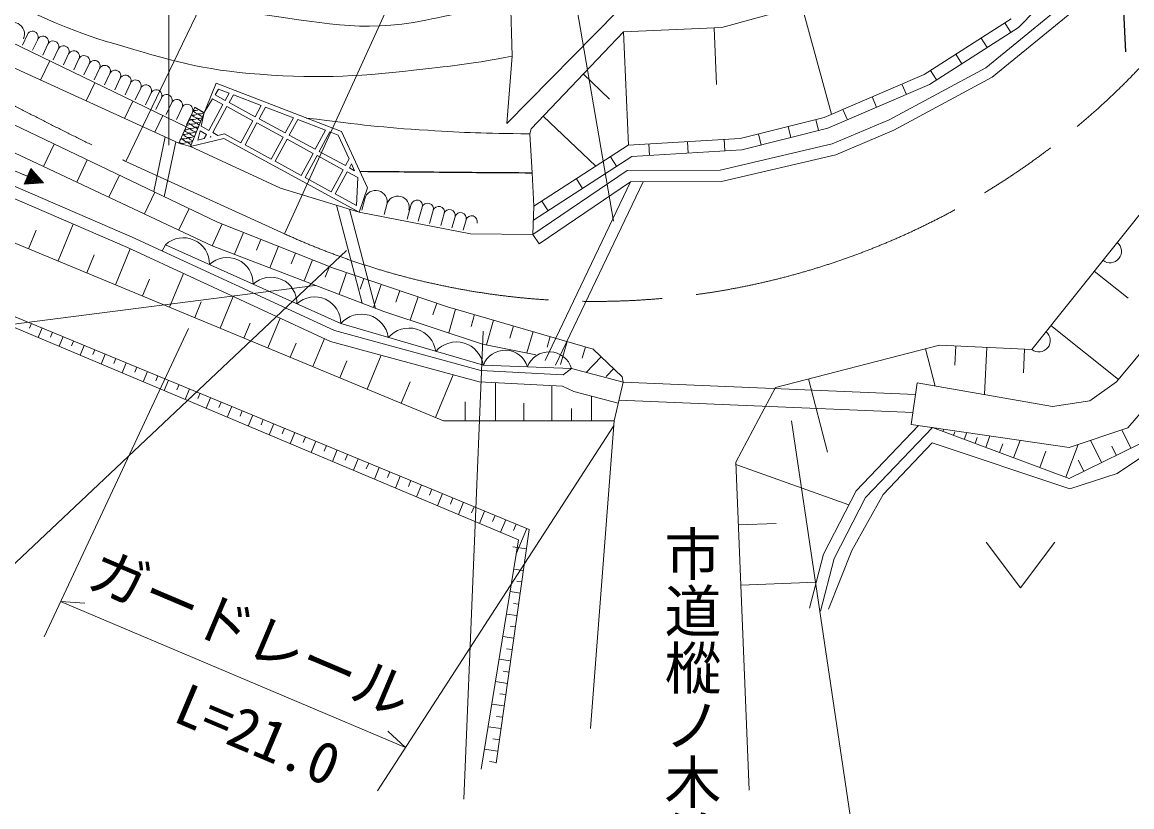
# Model space of a CAD drawing. Units: millimetres, scale not verified. Extents: x 40000 to 680011, y 20000 to 380000.
# Drawn here: x 115790 to 164440, y 249494 to 283894 of the extents above; entities that cross this region are included whole.
import ezdxf
from ezdxf.enums import TextEntityAlignment as Align

# ---------------------------------------------------------------- set-up
doc = ezdxf.new("R2010")
doc.units = ezdxf.units.MM
doc.header["$LTSCALE"] = 1000
doc.linetypes.add('CHAIN', pattern=[18.5, 12, -1.5, 3.5, -1.5])
for name, color, linetype, lineweight in [('M-BGD', 7, 'Continuous', 13), ('M-BGD-HTXT', 7, 'Continuous', 13), ('M-BMK', 2, 'CHAIN', 13), ('M-STR-STRC', 7, 'Continuous', 13)]:
    doc.layers.add(name, color=color, linetype=linetype, lineweight=lineweight)
doc.layers.add('M-BMK-HTXT', color=7, linetype='Continuous')
doc.styles.add('@ＭＳ ゴシック', font='')
doc.styles.add('ＭＳ ゴシック', font='')
doc.styles.get('@ＭＳ ゴシック').set_extended_font_data('@MS Gothic')
doc.styles.get('ＭＳ ゴシック').set_extended_font_data('MS Gothic')

msp = doc.modelspace()

# ---------------------------------------------------------------- linework, layer by layer
at = {"layer": 'M-BGD', "lineweight": 25}
msp.add_line((163275, 300595), (164170, 282599), dxfattribs=at)
at = {"layer": 'M-BGD'}
for p, q in [((160054, 269547), (177071, 290867)), ((137275, 282400), (137196, 285087)), ((146471, 283661), (150793, 284840)), ((149970, 284616), (151268, 279858)), ((142149, 283465), (146471, 283661)), ((146124, 283646), (146237, 281164)), ((155335, 281605), (159155, 284045)), ((159138, 283441), (158869, 283862)), ((116016, 283355), (115796, 282890)), ((138102, 279221), (142149, 283465)), ((142153, 283465), (142379, 278502)), ((158101, 282778), (157832, 283200)), ((115279, 283030), (122975, 279307)), ((116468, 283141), (116247, 282673)), ((116920, 282928), (116697, 282455)), ((117372, 282714), (117147, 282237)), ((117002, 282196), (116595, 281355)), ((117824, 282501), (117597, 282019)), ((118276, 282287), (118047, 281802)), ((137041, 279457), (137275, 282400)), ((156994, 282071), (156724, 282492)), ((114852, 282150), (122655, 278591)), ((118728, 282074), (118497, 281584)), ((119181, 281860), (118947, 281366)), ((155882, 281360), (155612, 281782)), ((118981, 281239), (118596, 280442)), ((119633, 281647), (119397, 281148)), ((120085, 281433), (119848, 280931)), ((120537, 281220), (120298, 280713)), ((123165, 278438), (124290, 281219)), ((124290, 281219), (129795, 279100)), ((140392, 281623), (141545, 280523)), ((150958, 279721), (155335, 281605)), ((112334, 280868), (124349, 275130)), ((120989, 281006), (120748, 280495)), ((121441, 280793), (121198, 280278)), ((124245, 280707), (124401, 280962)), ((124401, 280962), (124858, 280786)), ((124686, 280468), (124858, 280786)), ((125047, 280714), (124861, 280372)), ((126270, 280243), (125047, 280714)), ((154556, 280725), (154359, 281184)), ((120643, 280435), (120276, 279676)), ((121893, 280579), (121648, 280060)), ((122345, 280366), (122098, 279842)), ((123770, 279934), (124140, 280537)), ((123970, 279150), (124590, 280292)), ((124590, 280292), (124140, 280537)), ((124245, 280707), (124686, 280468)), ((124861, 280372), (126004, 279752)), ((126004, 279752), (126270, 280243)), ((153248, 280162), (153050, 280621)), ((111833, 279867), (124123, 274096)), ((121951, 279802), (121598, 279073)), ((122798, 280152), (122548, 279624)), ((123358, 280164), (122655, 278591)), ((123250, 279939), (122998, 279407)), ((123770, 279934), (123358, 280164)), ((123634, 279332), (123770, 279934)), ((124766, 280197), (124145, 279054)), ((125908, 279576), (124766, 280197)), ((126458, 280170), (126179, 279656)), ((127682, 279699), (126458, 280170)), ((138633, 279778), (140939, 277579)), ((151974, 279614), (151777, 280073)), ((123634, 279332), (123970, 279150)), ((125383, 278609), (125908, 279576)), ((126084, 279481), (125559, 278514)), ((127226, 278860), (126084, 279481)), ((126179, 279656), (127322, 279036)), ((127322, 279036), (127682, 279699)), ((127870, 279627), (127497, 278940)), ((129094, 279156), (127870, 279627)), ((147270, 278793), (150958, 279721)), ((149492, 278836), (149370, 279321)), ((150709, 279143), (150587, 279628)), ((111406, 279053), (116025, 277138)), ((121556, 276464), (122053, 278865)), ((124633, 278790), (123165, 278438)), ((123496, 278723), (123588, 279129)), ((123774, 278789), (123496, 278723)), ((123874, 278974), (123588, 279129)), ((123774, 278789), (123874, 278974)), ((124050, 278879), (124035, 278852)), ((124079, 278863), (124035, 278852)), ((124079, 278863), (124050, 278879)), ((124145, 279054), (124370, 278932)), ((124661, 279002), (124370, 278932)), ((130560, 275570), (124633, 278790)), ((125383, 278609), (124661, 279002)), ((126701, 277893), (127226, 278860)), ((127497, 278940), (128640, 278320)), ((128640, 278320), (129094, 279156)), ((129282, 279083), (128816, 278224)), ((129282, 279083), (129648, 278943)), ((129648, 278943), (130123, 277907)), ((129795, 279100), (130930, 276628)), ((138041, 278999), (138102, 279221)), ((138144, 277294), (138041, 278999)), ((142363, 278501), (147270, 278793)), ((148188, 278508), (148066, 278993)), ((117192, 278548), (116725, 277570)), ((122021, 276242), (122520, 278653)), ((122655, 278591), (123165, 278438)), ((123165, 278438), (127118, 276620)), ((126701, 277893), (125559, 278514)), ((127402, 278765), (126877, 277798)), ((128544, 278144), (127402, 278765)), ((138224, 275821), (142363, 278501)), ((143294, 278055), (143264, 278554)), ((144987, 278156), (144958, 278655)), ((146600, 278252), (146570, 278751)), ((118645, 277854), (118182, 276885)), ((128019, 277177), (126877, 277798)), ((128019, 277177), (128544, 278144)), ((128720, 278049), (128195, 277082)), ((129862, 277428), (128720, 278049)), ((128816, 278224), (129958, 277604)), ((129958, 277604), (130123, 277907)), ((141853, 277575), (141581, 277995)), ((120612, 274468), (113428, 277574)), ((116169, 277485), (115882, 276792)), ((116102, 277323), (116425, 277189)), ((116112, 277346), (116389, 277231)), ((116121, 277369), (116352, 277273)), ((116131, 277392), (116315, 277316)), ((116140, 277415), (116279, 277358)), ((116150, 277438), (116242, 277400)), ((116159, 277461), (116206, 277442)), ((116718, 276851), (116169, 277485)), ((129337, 276461), (129862, 277428)), ((130038, 277332), (129513, 276366)), ((130503, 277080), (130038, 277332)), ((130227, 277680), (130134, 277508)), ((130134, 277508), (130363, 277383)), ((130227, 277680), (130363, 277383)), ((115794, 277234), (116025, 277138)), ((115882, 276792), (116718, 276851)), ((115901, 276838), (115993, 276800)), ((115910, 276861), (116049, 276804)), ((115920, 276884), (116105, 276807)), ((115930, 276907), (116161, 276811)), ((115939, 276930), (116216, 276815)), ((115949, 276953), (116272, 276819)), ((115958, 276976), (116328, 276823)), ((115968, 277000), (116384, 276827)), ((115978, 277023), (116439, 276831)), ((115987, 277046), (116495, 276835)), ((115997, 277069), (116551, 276839)), ((116006, 277092), (116607, 276843)), ((116016, 277115), (116662, 276847)), ((116025, 277138), (116718, 276851)), ((116035, 277161), (116682, 276893)), ((116045, 277184), (116645, 276935)), ((116054, 277207), (116608, 276978)), ((116064, 277230), (116572, 277020)), ((116073, 277254), (116535, 277062)), ((116083, 277277), (116499, 277104)), ((116092, 277300), (116462, 277147)), ((120052, 277182), (119593, 276223)), ((129337, 276461), (128195, 277082)), ((130503, 277080), (130449, 275858)), ((138224, 275821), (138144, 277294)), ((142464, 276888), (138725, 269066)), ((139176, 268850), (143020, 276891)), ((140358, 276607), (140087, 277027)), ((115891, 276815), (115938, 276796)), ((121603, 276442), (121149, 275492)), ((127118, 276620), (130560, 275570)), ((130449, 275858), (129513, 276366)), ((130930, 276628), (130560, 275570)), ((129576, 275870), (130698, 271577)), ((130806, 276144), (130678, 275648)), ((131774, 275895), (131662, 275457)), ((132850, 275918), (132662, 275262)), ((138849, 275630), (138577, 276050)), ((134263, 266416), (112422, 275476)), ((123105, 275724), (122656, 274785)), ((131278, 271335), (130138, 275698)), ((130560, 275570), (135442, 274620)), ((133331, 275779), (133154, 275166)), ((133811, 275641), (133647, 275070)), ((134292, 275503), (134140, 274975)), ((134772, 275365), (134632, 274879)), ((138177, 274590), (138224, 275821)), ((117361, 273427), (118030, 275040)), ((124123, 274096), (124557, 275047)), ((124349, 275130), (129445, 273105)), ((135253, 275226), (135125, 274783)), ((116071, 273962), (116406, 274769)), ((129479, 270373), (120612, 274468)), ((125486, 274678), (125105, 273719)), ((135442, 274620), (138177, 274590)), ((138457, 274176), (138177, 274590)), ((119876, 272384), (120528, 273956)), ((126254, 274373), (126063, 273894)), ((127021, 274069), (126647, 273129)), ((118619, 272906), (118945, 273692)), ((127773, 273770), (127586, 273300)), ((128525, 273471), (128159, 272550)), ((129262, 273178), (129079, 272717)), ((129445, 273105), (134440, 271418)), ((162790, 272975), (164275, 271790)), ((121059, 271893), (121366, 272632)), ((122242, 271402), (122855, 272881)), ((130010, 272914), (129688, 271963)), ((130770, 272657), (130610, 272182)), ((112498, 272211), (138014, 261655)), ((131531, 272400), (131189, 271388)), ((132341, 272127), (132170, 271621)), ((123355, 270941), (123643, 271636)), ((124467, 270479), (125044, 271870)), ((133151, 271853), (132805, 270830)), ((133969, 271577), (133796, 271065)), ((134440, 271418), (140819, 269561)), ((134793, 271315), (134490, 270273)), ((135627, 271072), (135475, 270551)), ((116197, 270681), (116111, 270475)), ((125514, 270045), (125785, 270699)), ((126561, 269611), (127104, 270919)), ((136461, 270830), (136146, 269747)), ((137327, 270578), (137169, 270036)), ((160893, 270599), (163863, 268229)), ((116659, 270490), (116486, 270072)), ((117121, 270299), (117034, 270090)), ((117583, 270107), (117407, 269684)), ((128530, 268794), (129040, 270025)), ((135899, 268620), (129479, 270373)), ((138193, 270326), (137921, 269392)), ((138940, 270108), (138804, 269641)), ((118045, 269916), (117957, 269704)), ((118507, 269725), (118329, 269295)), ((118969, 269534), (118880, 269319)), ((127545, 269202), (127801, 269818)), ((139687, 269891), (139396, 268892)), ((140486, 269658), (140341, 269159)), ((140819, 269561), (142102, 268346)), ((148816, 267878), (156008, 269740)), ((155392, 269580), (155817, 267941)), ((156008, 269740), (160054, 269547)), ((156726, 269706), (156685, 268860)), ((158078, 269641), (157980, 267566)), ((159738, 269562), (159689, 268525)), ((119431, 269343), (119251, 268907)), ((119893, 269152), (119803, 268934)), ((129721, 268300), (130030, 269044)), ((130912, 267805), (131530, 269295)), ((141172, 269227), (140517, 268536)), ((120355, 268961), (120172, 268519)), ((120817, 268769), (120726, 268549)), ((121279, 268578), (121094, 268131)), ((139509, 268429), (135899, 268620)), ((139873, 268707), (139509, 268429)), ((142132, 268109), (139873, 268707)), ((141725, 268704), (141397, 268358)), ((121741, 268387), (121648, 268163)), ((122203, 268196), (122015, 267742)), ((132409, 267185), (132797, 268120)), ((133905, 266564), (134681, 268434)), ((136547, 266416), (136547, 268085)), ((142132, 268109), (141748, 266416)), ((142102, 268346), (142132, 268109)), ((142132, 268109), (154963, 267573)), ((150261, 268252), (151091, 265044)), ((155036, 268077), (154772, 266260)), ((122665, 268005), (122571, 267778)), ((123127, 267814), (122937, 267354)), ((123589, 267623), (123494, 267393)), ((139011, 266416), (139011, 267955)), ((139482, 267930), (139977, 267701)), ((139977, 267701), (141925, 267196)), ((147082, 264603), (148816, 267878)), ((124051, 267431), (123858, 266966)), ((124513, 267240), (124417, 267008)), ((135212, 266416), (135212, 267250)), ((137779, 266416), (137779, 267185)), ((140748, 266416), (140748, 267501)), ((141952, 267316), (154847, 266777)), ((124975, 267049), (124780, 266578)), ((125437, 266858), (125340, 266622)), ((125899, 266667), (125702, 266189)), ((139879, 266416), (139879, 266958)), ((126361, 266476), (126262, 266237)), ((126823, 266285), (126623, 265801)), ((141748, 266416), (134263, 266416)), ((141748, 266416), (140711, 252934)), ((155699, 266124), (152760, 263053)), ((155699, 266124), (161698, 263887)), ((127285, 266094), (127185, 265852)), ((127747, 265902), (127545, 265413)), ((128209, 265711), (128108, 265466)), ((156160, 265952), (156197, 266051)), ((156628, 265778), (156684, 265928)), ((157097, 265603), (157209, 265903)), ((157565, 265428), (157659, 265679)), ((158034, 265254), (158221, 265755)), ((161698, 263887), (165951, 265987)), ((164401, 265222), (164005, 266026)), ((128671, 265520), (128466, 265024)), ((129133, 265329), (129031, 265081)), ((158644, 265026), (158787, 265408)), ((159255, 264798), (159540, 265561)), ((161549, 263943), (162084, 265377)), ((163116, 264588), (162634, 265563)), ((163759, 264905), (163560, 265307)), ((129595, 265138), (129388, 264636)), ((130057, 264947), (129954, 264696)), ((130519, 264756), (130309, 264248)), ((160402, 264371), (160670, 265088)), ((162336, 264203), (162095, 264690)), ((130981, 264564), (130876, 264311)), ((131443, 264373), (131231, 263860)), ((131905, 264182), (131799, 263925)), ((147660, 250218), (147082, 264603)), ((147086, 264500), (152034, 262736)), ((132368, 263991), (132153, 263471)), ((132830, 263800), (132722, 263540)), ((133292, 263609), (133074, 263083)), ((133754, 263418), (133645, 263155)), ((134216, 263226), (133996, 262695)), ((134678, 263035), (134568, 262770)), ((135140, 262844), (134917, 262307)), ((152760, 263053), (151387, 260388)), ((135602, 262653), (135490, 262384)), ((136064, 262462), (135839, 261918)), ((136526, 262271), (136413, 261999)), ((136988, 262080), (136760, 261530)), ((137450, 261889), (137336, 261614)), ((147192, 261855), (148845, 261922)), ((138014, 261655), (136571, 251403)), ((137912, 261697), (137452, 260586)), ((137895, 260812), (137300, 260895)), ((158061, 261091), (159561, 259091)), ((159561, 259091), (161061, 261091)), ((151387, 260388), (150795, 258073)), ((137761, 259859), (137343, 259918)), ((137691, 259364), (137482, 259393)), ((147299, 259211), (150604, 259344)), ((137622, 258868), (137182, 258930)), ((137552, 258373), (137332, 258404)), ((137482, 257878), (137020, 257943)), ((137413, 257383), (137182, 257416)), ((137343, 256888), (136859, 256956)), ((137273, 256393), (137031, 256427)), ((137203, 255898), (136698, 255969)), ((137134, 255403), (136881, 255438)), ((137064, 254907), (136536, 254982)), ((136994, 254412), (136731, 254450)), ((136925, 253917), (136375, 253995)), ((136785, 252927), (136214, 253007)), ((136855, 253422), (136580, 253461)), ((136646, 251937), (136053, 252020)), ((136716, 252432), (136430, 252472)), ((136576, 251442), (136280, 251483))]:
    msp.add_line(p, q, dxfattribs=at)
for points in [[(81230, 298000), (83578, 295733), (95917, 285625), (111130, 277441), (113286, 277091), (120408, 274012), (129307, 269901), (135819, 268124), (139482, 267930)], [(135909, 251144), (137552, 261197), (109120, 273175), (73887, 288244)], [(137041, 279457), (141874, 284369), (146196, 284644), (150361, 285822), (154604, 287669)], [(138177, 274590), (142310, 277387), (146395, 277413), (151303, 278554), (153796, 279615), (158041, 281896), (162444, 285504)], [(138457, 274176), (142464, 276888), (146454, 276914), (151458, 278077), (154013, 279164), (158320, 281479), (162761, 285117)], [(138201, 275211), (142524, 278009), (147347, 278296), (151119, 279246), (155570, 281161), (159474, 283656), (160231, 284441)], [(173553, 279891), (163776, 268123), (162597, 267291), (160967, 267048), (155036, 268077)], [(154772, 266260), (161695, 265245), (164261, 266112), (166099, 268227), (174892, 278735)], [(139873, 268707), (136009, 268850), (129757, 270679), (122074, 274138), (121922, 273863)], [(124123, 274096), (131652, 271211), (135976, 269781), (138304, 269315)], [(155092, 266213), (152349, 263346), (150917, 260567), (150311, 258197)], [(166382, 259769), (167485, 266337), (166812, 266122), (163797, 264103), (161724, 263430), (155694, 265449), (153541, 263188), (152168, 260738), (151145, 258154)]]:
    msp.add_lwpolyline(points, dxfattribs=at)
for centre, radius, start, end in [((115392, 283382), 500, 334.6683, 154.6683), ((116242, 283248), 250, 334.7226, 154.7226), ((116694, 283034), 250, 334.7226, 154.7226), ((117146, 282821), 250, 334.7226, 154.7226), ((117598, 282607), 250, 334.7226, 154.7226), ((118050, 282394), 250, 334.7226, 154.7226), ((118502, 282180), 250, 334.7226, 154.7226), ((118954, 281967), 250, 334.7226, 154.7226), ((119407, 281753), 250, 334.7226, 154.7226), ((119859, 281540), 250, 334.7226, 154.7226), ((120311, 281326), 250, 334.7226, 154.7226), ((120763, 281113), 250, 334.7226, 154.7226), ((121215, 280899), 250, 334.7226, 154.7226), ((121667, 280686), 250, 334.7226, 154.7226), ((122119, 280472), 250, 334.7226, 154.7226), ((122571, 280259), 250, 334.7226, 154.7226), ((123024, 280045), 250, 334.7226, 154.7226), ((123042, 280126), 362, 294.7804, 303.6028), ((123306, 280181), 362, 254.6237, 303.6028), ((123534, 280039), 362, 216.3972, 293.2566), ((123569, 280236), 362, 219.1574, 303.6028), ((123340, 280378), 362, 262.5246, 301.3858), ((123604, 280433), 362, 228.9481, 252.7051), ((123798, 280094), 362, 216.3972, 253.3401), ((123833, 280291), 362, 221.6532, 260), ((123201, 279590), 362, 231.3268, 303.6028), ((122973, 279732), 362, 274.8779, 303.6028), ((123236, 279787), 362, 239.1701, 303.6028), ((123007, 279929), 362, 284.1362, 303.6028), ((123271, 279984), 362, 246.8878, 303.6028), ((123465, 279645), 362, 216.3972, 276.7209), ((123500, 279842), 362, 216.3972, 284.5413), ((123694, 279503), 362, 216.3972, 233.4367), ((123729, 279700), 362, 216.3972, 240.1481), ((123763, 279897), 362, 216.3972, 246.7523), ((122605, 279086), 362, 288.9664, 303.6028), ((122868, 279141), 362, 250.5564, 303.6028), ((123097, 278999), 362, 216.3972, 296.8687), ((122640, 279283), 362, 300.7135, 303.6028), ((122903, 279338), 362, 258.3513, 303.6028), ((123132, 279196), 362, 216.3972, 303.6028), ((123167, 279393), 362, 223.1914, 303.6028), ((122938, 279535), 362, 266.3898, 303.6028), ((123361, 279054), 362, 216.3972, 255.8161), ((123396, 279251), 362, 216.3972, 262.5272), ((123430, 279448), 362, 216.3972, 269.45), ((123624, 279109), 362, 216.3972, 219.2422), ((123659, 279306), 362, 216.3972, 226.5136), ((122834, 278944), 362, 242.8476, 303.6028), ((122570, 278889), 362, 297.2306, 303.6028), ((123063, 278802), 362, 216.3972, 225.0696), ((123326, 278857), 362, 216.3972, 249.2119), ((123063, 278802), 362, 281.5604, 287.6678), ((131290, 276020), 500, 345.6026, 165.6026), ((132259, 275771), 500, 345.6026, 165.6026), ((133090, 275848), 250, 343.951, 163.951), ((133571, 275710), 250, 343.951, 163.951), ((134051, 275572), 250, 343.951, 163.951), ((134532, 275434), 250, 343.951, 163.951), ((135012, 275296), 250, 343.951, 163.951), ((135493, 275157), 250, 343.951, 163.951), ((122853, 273302), 1142, 358.5401, 132.9838), ((163485, 273846), 500, 231.4034, 51.4034), ((124774, 272437), 1142, 358.5401, 132.9838), ((126694, 271573), 1142, 358.5401, 132.9838), ((128615, 270708), 1142, 358.5401, 132.9838), ((130661, 269902), 1192, 8.0719, 139.3141), ((132745, 269292), 1192, 8.0719, 139.3141), ((160365, 269938), 500, 231.4034, 51.4034), ((134829, 268682), 1192, 8.0719, 139.3141), ((136963, 268497), 1017, 16.064, 159.7055), ((138895, 268425), 1017, 16.064, 159.7055)]:
    msp.add_arc(centre, radius, start, end, dxfattribs=at)
for points, knots in [([(86176, 304571), (88693, 302167), (89620, 301354), (92135, 299713), (95131, 297757), (97229, 297427), (100435, 295839), (102787, 294674), (104072, 293955), (106365, 292677), (109218, 291085), (110628, 289853), (113559, 288408), (115806, 287300), (117109, 286746), (119488, 285957), (121940, 285144), (123329, 284633), (125891, 284297), (128833, 283911), (130571, 283400), (133481, 283981), (134966, 284277), (135613, 284429), (137196, 285087)], [0, 0, 0, 0, 1, 1, 1, 2, 2, 2, 3, 3, 3, 4, 4, 4, 5, 5, 5, 6, 6, 6, 7, 7, 7, 8, 8, 8, 8]), ([(106918, 288961), (110533, 286982), (111551, 286366), (114665, 285008), (116647, 284144), (117730, 283562), (119804, 282953), (122256, 282233), (123659, 281797), (126208, 281609), (129042, 281400), (130656, 281527), (133481, 281846), (134969, 282015), (135499, 282075), (137275, 282400)], [0, 0, 0, 0, 1, 1, 1, 2, 2, 2, 3, 3, 3, 4, 4, 4, 5, 5, 5, 5]), ([(128257, 279692), (130789, 279381), (131489, 279285), (133571, 279154), (135315, 279044), (135905, 279028), (138041, 278999)], [0, 0, 0, 0, 1, 1, 1, 2, 2, 2, 2])]:
    msp.add_open_spline(points, degree=3, knots=knots, dxfattribs=at)
at = {"layer": 'M-BGD', "lineweight": 25}
msp.add_open_spline([(130595, 277359), (132561, 277338), (133054, 277333), (134630, 277320), (136003, 277308), (136432, 277305), (138144, 277294)], degree=3, knots=[0, 0, 0, 0, 1, 1, 1, 2, 2, 2, 2], dxfattribs=at)
at = {"layer": 'M-BGD-HTXT'}
for p, q in [((122224, 278502), (122224, 316901)), ((141722, 275167), (135479, 311428)), ((120337, 277785), (133130, 304380)), ((127283, 274619), (139726, 301916)), ((130006, 273884), (105889, 251136)), ((123079, 270463), (116750, 256951)), ((141722, 266187), (131374, 250195)), ((149525, 266415), (155640, 225140)), ((117474, 258496), (132602, 252092)), ((117474, 258496), (118531, 258428)), ((132602, 252092), (131818, 252804))]:
    msp.add_line(p, q, dxfattribs=at)
at = {"layer": 'M-BMK'}
msp.add_line((120337, 277785), (127283, 274619), dxfattribs=at)
for centre, radius, start, end in [((199237, 441810), 182015, 234.18836, 244.31142), ((140930, 304558), 32903, 245.4953, 325.2903)]:
    msp.add_arc(centre, radius, start, end, dxfattribs=at)
at = {"layer": 'M-STR-STRC'}
for p, q in [((128638, 272345), (107257, 269608)), ((136002, 270351), (135157, 249828))]:
    msp.add_line(p, q, dxfattribs=at)

# ---------------------------------------------------------------- texts
at = {"layer": 'M-BGD-HTXT', "style": 'ＭＳ ゴシック'}
for s, p in [('ガードレール', (125233, 255754)), ('L=21.0', (125559, 251307))]:
    msp.add_text(s, height=1833, rotation=337.057, dxfattribs=at).set_placement(p, align=Align.BOTTOM_CENTER)
at = {"layer": 'M-BMK-HTXT', "style": '@ＭＳ ゴシック'}
msp.add_text('市道樅ノ木線', height=1833, rotation=270, dxfattribs=at).set_placement((145163, 246848), align=Align.MIDDLE_RIGHT)

doc.saveas('drawing.dxf')
